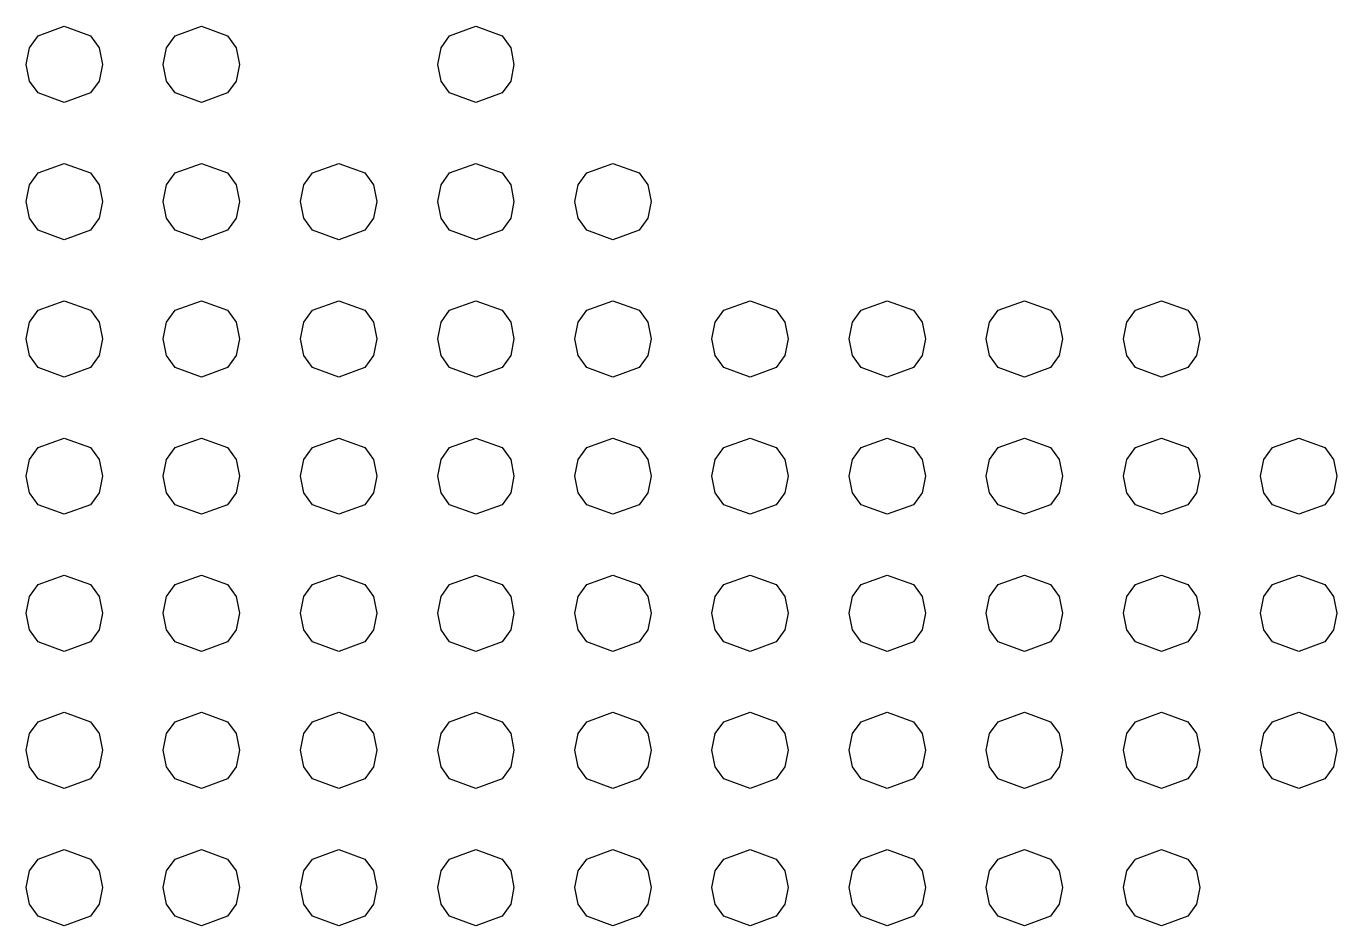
# Model space of a CAD drawing. Extents: x 46 to 166, y 67 to 145.
# Drawn here: x 135.66 to 166.26, y 105.23 to 126.23 of the extents above; entities that cross this region are included whole.
import ezdxf

# ---------------------------------------------------------------- set-up
doc = ezdxf.new("R2010")
doc.units = 0

msp = doc.modelspace()

# ---------------------------------------------------------------- linework, layer by layer
at = {"layer": 'Layer 1'}
for p, q in [((135.933762, 126.002862), (136.545785, 126.225482)), ((136.545785, 126.225482), (137.157808, 126.002862)), ((139.134762, 126.002862), (139.746785, 126.225482)), ((139.746785, 126.225482), (140.358808, 126.002862)), ((145.543762, 126.002862), (146.155785, 126.225482)), ((146.155785, 126.225482), (146.767808, 126.002862)), ((135.732073, 125.724586), (135.933762, 126.002862)), ((137.157808, 126.002862), (137.359497, 125.724586)), ((138.933073, 125.724586), (139.134762, 126.002862)), ((140.358808, 126.002862), (140.560497, 125.724586)), ((145.342073, 125.724586), (145.543762, 126.002862)), ((146.767808, 126.002862), (146.969497, 125.724586)), ((135.65557, 125.335), (135.732073, 125.724586)), ((137.359497, 125.724586), (137.436, 125.335)), ((138.85657, 125.335), (138.933073, 125.724586)), ((140.560497, 125.724586), (140.637, 125.335)), ((145.26557, 125.335), (145.342073, 125.724586)), ((146.969497, 125.724586), (147.046, 125.335)), ((135.732073, 124.945775), (135.65557, 125.335)), ((137.436, 125.335), (137.359497, 124.945775)), ((138.933073, 124.945775), (138.85657, 125.335)), ((140.637, 125.335), (140.560497, 124.945775)), ((145.342073, 124.945775), (145.26557, 125.335)), ((147.046, 125.335), (146.969497, 124.945775)), ((135.933762, 124.667757), (135.732073, 124.945775)), ((137.359497, 124.945775), (137.157808, 124.667757)), ((139.134762, 124.667757), (138.933073, 124.945775)), ((140.560497, 124.945775), (140.358808, 124.667757)), ((145.543762, 124.667757), (145.342073, 124.945775)), ((146.969497, 124.945775), (146.767808, 124.667757)), ((136.545785, 124.445342), (135.933762, 124.667757)), ((137.157808, 124.667757), (136.545785, 124.445342)), ((139.746785, 124.445342), (139.134762, 124.667757)), ((140.358808, 124.667757), (139.746785, 124.445342)), ((146.155785, 124.445342), (145.543762, 124.667757)), ((146.767808, 124.667757), (146.155785, 124.445342)), ((135.732073, 122.521586), (135.933762, 122.799862)), ((135.933762, 122.799862), (136.545785, 123.022482)), ((136.545785, 123.022482), (137.157808, 122.799862)), ((137.157808, 122.799862), (137.359497, 122.521586)), ((138.933073, 122.521586), (139.134762, 122.799862)), ((139.134762, 122.799862), (139.746785, 123.022482)), ((139.746785, 123.022482), (140.358808, 122.799862)), ((140.358808, 122.799862), (140.560497, 122.521586)), ((142.139073, 122.521586), (142.340762, 122.799862)), ((142.340762, 122.799862), (142.952785, 123.022482)), ((142.952785, 123.022482), (143.564808, 122.799862)), ((143.564808, 122.799862), (143.766497, 122.521586)), ((145.342073, 122.521586), (145.543762, 122.799862)), ((145.543762, 122.799862), (146.155785, 123.022482)), ((146.155785, 123.022482), (146.767808, 122.799862)), ((146.767808, 122.799862), (146.969497, 122.521586)), ((148.543073, 122.521586), (148.744762, 122.799862)), ((148.744762, 122.799862), (149.356785, 123.022482)), ((149.356785, 123.022482), (149.968808, 122.799862)), ((149.968808, 122.799862), (150.170497, 122.521586)), ((135.65557, 122.132), (135.732073, 122.521586)), ((137.359497, 122.521586), (137.436, 122.132)), ((138.85657, 122.132), (138.933073, 122.521586)), ((140.560497, 122.521586), (140.637, 122.132)), ((142.06257, 122.132), (142.139073, 122.521586)), ((143.766497, 122.521586), (143.843, 122.132)), ((145.26557, 122.132), (145.342073, 122.521586)), ((146.969497, 122.521586), (147.046, 122.132)), ((148.46657, 122.132), (148.543073, 122.521586)), ((150.170497, 122.521586), (150.247, 122.132)), ((135.732073, 121.742775), (135.65557, 122.132)), ((137.436, 122.132), (137.359497, 121.742775)), ((138.933073, 121.742775), (138.85657, 122.132)), ((140.637, 122.132), (140.560497, 121.742775)), ((142.139073, 121.742775), (142.06257, 122.132)), ((143.843, 122.132), (143.766497, 121.742775)), ((145.342073, 121.742775), (145.26557, 122.132)), ((147.046, 122.132), (146.969497, 121.742775)), ((148.543073, 121.742775), (148.46657, 122.132)), ((150.247, 122.132), (150.170497, 121.742775)), ((135.933762, 121.464757), (135.732073, 121.742775)), ((137.359497, 121.742775), (137.157808, 121.464757)), ((139.134762, 121.464757), (138.933073, 121.742775)), ((140.560497, 121.742775), (140.358808, 121.464757)), ((142.340762, 121.464757), (142.139073, 121.742775)), ((143.766497, 121.742775), (143.564808, 121.464757)), ((145.543762, 121.464757), (145.342073, 121.742775)), ((146.969497, 121.742775), (146.767808, 121.464757)), ((148.744762, 121.464757), (148.543073, 121.742775)), ((150.170497, 121.742775), (149.968808, 121.464757)), ((136.545785, 121.242343), (135.933762, 121.464757)), ((137.157808, 121.464757), (136.545785, 121.242343)), ((139.746785, 121.242343), (139.134762, 121.464757)), ((140.358808, 121.464757), (139.746785, 121.242343)), ((142.952785, 121.242343), (142.340762, 121.464757)), ((143.564808, 121.464757), (142.952785, 121.242343)), ((146.155785, 121.242343), (145.543762, 121.464757)), ((146.767808, 121.464757), (146.155785, 121.242343)), ((149.356785, 121.242343), (148.744762, 121.464757)), ((149.968808, 121.464757), (149.356785, 121.242343)), ((135.933762, 119.593862), (136.545785, 119.816483)), ((136.545785, 119.816483), (137.157808, 119.593862)), ((139.134762, 119.593862), (139.746785, 119.816483)), ((139.746785, 119.816483), (140.358808, 119.593862)), ((142.340762, 119.593862), (142.952785, 119.816483)), ((142.952785, 119.816483), (143.564808, 119.593862)), ((145.543762, 119.593862), (146.155785, 119.816483)), ((146.155785, 119.816483), (146.767808, 119.593862)), ((148.744762, 119.593862), (149.356785, 119.816483)), ((149.356785, 119.816483), (149.968808, 119.593862)), ((151.947762, 119.593862), (152.559785, 119.816483)), ((152.559785, 119.816483), (153.171808, 119.593862)), ((155.150762, 119.593862), (155.762785, 119.816483)), ((155.762785, 119.816483), (156.374808, 119.593862)), ((158.353762, 119.593862), (158.965785, 119.816483)), ((158.965785, 119.816483), (159.577808, 119.593862)), ((161.556762, 119.593862), (162.168785, 119.816483)), ((162.168785, 119.816483), (162.780808, 119.593862)), ((135.732073, 119.315586), (135.933762, 119.593862)), ((137.157808, 119.593862), (137.359497, 119.315586)), ((138.933073, 119.315586), (139.134762, 119.593862)), ((140.358808, 119.593862), (140.560497, 119.315586)), ((142.139073, 119.315586), (142.340762, 119.593862)), ((143.564808, 119.593862), (143.766497, 119.315586)), ((145.342073, 119.315586), (145.543762, 119.593862)), ((146.767808, 119.593862), (146.969497, 119.315586)), ((148.543073, 119.315586), (148.744762, 119.593862)), ((149.968808, 119.593862), (150.170497, 119.315586)), ((151.746073, 119.315586), (151.947762, 119.593862)), ((153.171808, 119.593862), (153.373497, 119.315586)), ((154.949073, 119.315586), (155.150762, 119.593862)), ((156.374808, 119.593862), (156.576497, 119.315586)), ((158.152073, 119.315586), (158.353762, 119.593862)), ((159.577808, 119.593862), (159.779497, 119.315586)), ((161.355073, 119.315586), (161.556762, 119.593862)), ((162.780808, 119.593862), (162.982497, 119.315586)), ((135.65557, 118.926), (135.732073, 119.315586)), ((137.359497, 119.315586), (137.436, 118.926)), ((138.85657, 118.926), (138.933073, 119.315586)), ((140.560497, 119.315586), (140.637, 118.926)), ((142.06257, 118.926), (142.139073, 119.315586)), ((143.766497, 119.315586), (143.843, 118.926)), ((145.26557, 118.926), (145.342073, 119.315586)), ((146.969497, 119.315586), (147.046, 118.926)), ((148.46657, 118.926), (148.543073, 119.315586)), ((150.170497, 119.315586), (150.247, 118.926)), ((151.66957, 118.926), (151.746073, 119.315586)), ((153.373497, 119.315586), (153.45, 118.926)), ((154.87257, 118.926), (154.949073, 119.315586)), ((156.576497, 119.315586), (156.653, 118.926)), ((158.07557, 118.926), (158.152073, 119.315586)), ((159.779497, 119.315586), (159.856, 118.926)), ((161.27857, 118.926), (161.355073, 119.315586)), ((162.982497, 119.315586), (163.059, 118.926)), ((135.732073, 118.536775), (135.65557, 118.926)), ((137.436, 118.926), (137.359497, 118.536775)), ((138.933073, 118.536775), (138.85657, 118.926)), ((140.637, 118.926), (140.560497, 118.536775)), ((142.139073, 118.536775), (142.06257, 118.926)), ((143.843, 118.926), (143.766497, 118.536775)), ((145.342073, 118.536775), (145.26557, 118.926)), ((147.046, 118.926), (146.969497, 118.536775)), ((148.543073, 118.536775), (148.46657, 118.926)), ((150.247, 118.926), (150.170497, 118.536775)), ((151.746073, 118.536775), (151.66957, 118.926)), ((153.45, 118.926), (153.373497, 118.536775)), ((154.949073, 118.536775), (154.87257, 118.926)), ((156.653, 118.926), (156.576497, 118.536775)), ((158.152073, 118.536775), (158.07557, 118.926)), ((159.856, 118.926), (159.779497, 118.536775)), ((161.355073, 118.536775), (161.27857, 118.926)), ((163.059, 118.926), (162.982497, 118.536775)), ((135.933762, 118.258757), (135.732073, 118.536775)), ((137.359497, 118.536775), (137.157808, 118.258757)), ((139.134762, 118.258757), (138.933073, 118.536775)), ((140.560497, 118.536775), (140.358808, 118.258757)), ((142.340762, 118.258757), (142.139073, 118.536775)), ((143.766497, 118.536775), (143.564808, 118.258757)), ((145.543762, 118.258757), (145.342073, 118.536775)), ((146.969497, 118.536775), (146.767808, 118.258757)), ((148.744762, 118.258757), (148.543073, 118.536775)), ((150.170497, 118.536775), (149.968808, 118.258757)), ((151.947762, 118.258757), (151.746073, 118.536775)), ((153.373497, 118.536775), (153.171808, 118.258757)), ((155.150762, 118.258757), (154.949073, 118.536775)), ((156.576497, 118.536775), (156.374808, 118.258757)), ((158.353762, 118.258757), (158.152073, 118.536775)), ((159.779497, 118.536775), (159.577808, 118.258757)), ((161.556762, 118.258757), (161.355073, 118.536775)), ((162.982497, 118.536775), (162.780808, 118.258757)), ((136.545785, 118.036343), (135.933762, 118.258757)), ((137.157808, 118.258757), (136.545785, 118.036343)), ((139.746785, 118.036343), (139.134762, 118.258757)), ((140.358808, 118.258757), (139.746785, 118.036343)), ((142.952785, 118.036343), (142.340762, 118.258757)), ((143.564808, 118.258757), (142.952785, 118.036343)), ((146.155785, 118.036343), (145.543762, 118.258757)), ((146.767808, 118.258757), (146.155785, 118.036343)), ((149.356785, 118.036343), (148.744762, 118.258757)), ((149.968808, 118.258757), (149.356785, 118.036343)), ((152.559785, 118.036343), (151.947762, 118.258757)), ((153.171808, 118.258757), (152.559785, 118.036343)), ((155.762785, 118.036343), (155.150762, 118.258757)), ((156.374808, 118.258757), (155.762785, 118.036343)), ((158.965785, 118.036343), (158.353762, 118.258757)), ((159.577808, 118.258757), (158.965785, 118.036343)), ((162.168785, 118.036343), (161.556762, 118.258757)), ((162.780808, 118.258757), (162.168785, 118.036343)), ((135.933762, 116.389862), (136.545785, 116.612482)), ((136.545785, 116.612482), (137.157808, 116.389862)), ((139.134762, 116.389862), (139.746785, 116.612482)), ((139.746785, 116.612482), (140.358808, 116.389862)), ((142.340762, 116.389862), (142.952785, 116.612482)), ((142.952785, 116.612482), (143.564808, 116.389862)), ((145.543762, 116.389862), (146.155785, 116.612482)), ((146.155785, 116.612482), (146.767808, 116.389862)), ((148.744762, 116.389862), (149.356785, 116.612482)), ((149.356785, 116.612482), (149.968808, 116.389862)), ((151.947762, 116.389862), (152.559785, 116.612482)), ((152.559785, 116.612482), (153.171808, 116.389862)), ((155.150762, 116.389862), (155.762785, 116.612482)), ((155.762785, 116.612482), (156.374808, 116.389862)), ((158.353762, 116.389862), (158.965785, 116.612482)), ((158.965785, 116.612482), (159.577808, 116.389862)), ((161.556762, 116.389862), (162.168785, 116.612482)), ((162.168785, 116.612482), (162.780808, 116.389862)), ((164.757762, 116.389862), (165.369785, 116.612482)), ((165.369785, 116.612482), (165.981808, 116.389862)), ((135.732073, 116.111586), (135.933762, 116.389862)), ((137.157808, 116.389862), (137.359497, 116.111586)), ((138.933073, 116.111586), (139.134762, 116.389862)), ((140.358808, 116.389862), (140.560497, 116.111586)), ((142.139073, 116.111586), (142.340762, 116.389862)), ((143.564808, 116.389862), (143.766497, 116.111586)), ((145.342073, 116.111586), (145.543762, 116.389862)), ((146.767808, 116.389862), (146.969497, 116.111586)), ((148.543073, 116.111586), (148.744762, 116.389862)), ((149.968808, 116.389862), (150.170497, 116.111586)), ((151.746073, 116.111586), (151.947762, 116.389862)), ((153.171808, 116.389862), (153.373497, 116.111586)), ((154.949073, 116.111586), (155.150762, 116.389862)), ((156.374808, 116.389862), (156.576497, 116.111586)), ((158.152073, 116.111586), (158.353762, 116.389862)), ((159.577808, 116.389862), (159.779497, 116.111586)), ((161.355073, 116.111586), (161.556762, 116.389862)), ((162.780808, 116.389862), (162.982497, 116.111586)), ((164.556073, 116.111586), (164.757762, 116.389862)), ((165.981808, 116.389862), (166.183497, 116.111586)), ((135.65557, 115.722), (135.732073, 116.111586)), ((137.359497, 116.111586), (137.436, 115.722)), ((138.85657, 115.722), (138.933073, 116.111586)), ((140.560497, 116.111586), (140.637, 115.722)), ((142.06257, 115.722), (142.139073, 116.111586)), ((143.766497, 116.111586), (143.843, 115.722)), ((145.26557, 115.722), (145.342073, 116.111586)), ((146.969497, 116.111586), (147.046, 115.722)), ((148.46657, 115.722), (148.543073, 116.111586)), ((150.170497, 116.111586), (150.247, 115.722)), ((151.66957, 115.722), (151.746073, 116.111586)), ((153.373497, 116.111586), (153.45, 115.722)), ((154.87257, 115.722), (154.949073, 116.111586)), ((156.576497, 116.111586), (156.653, 115.722)), ((158.07557, 115.722), (158.152073, 116.111586)), ((159.779497, 116.111586), (159.856, 115.722)), ((161.27857, 115.722), (161.355073, 116.111586)), ((162.982497, 116.111586), (163.059, 115.722)), ((164.47957, 115.722), (164.556073, 116.111586)), ((166.183497, 116.111586), (166.26, 115.722)), ((135.732073, 115.332775), (135.65557, 115.722)), ((137.436, 115.722), (137.359497, 115.332775)), ((138.933073, 115.332775), (138.85657, 115.722)), ((140.637, 115.722), (140.560497, 115.332775)), ((142.139073, 115.332775), (142.06257, 115.722)), ((143.843, 115.722), (143.766497, 115.332775)), ((145.342073, 115.332775), (145.26557, 115.722)), ((147.046, 115.722), (146.969497, 115.332775)), ((148.543073, 115.332775), (148.46657, 115.722)), ((150.247, 115.722), (150.170497, 115.332775)), ((151.746073, 115.332775), (151.66957, 115.722)), ((153.45, 115.722), (153.373497, 115.332775)), ((154.949073, 115.332775), (154.87257, 115.722)), ((156.653, 115.722), (156.576497, 115.332775)), ((158.152073, 115.332775), (158.07557, 115.722)), ((159.856, 115.722), (159.779497, 115.332775)), ((161.355073, 115.332775), (161.27857, 115.722)), ((163.059, 115.722), (162.982497, 115.332775)), ((164.556073, 115.332775), (164.47957, 115.722)), ((166.26, 115.722), (166.183497, 115.332775)), ((135.933762, 115.054757), (135.732073, 115.332775)), ((137.359497, 115.332775), (137.157808, 115.054757)), ((139.134762, 115.054757), (138.933073, 115.332775)), ((140.560497, 115.332775), (140.358808, 115.054757)), ((142.340762, 115.054757), (142.139073, 115.332775)), ((143.766497, 115.332775), (143.564808, 115.054757)), ((145.543762, 115.054757), (145.342073, 115.332775)), ((146.969497, 115.332775), (146.767808, 115.054757)), ((148.744762, 115.054757), (148.543073, 115.332775)), ((150.170497, 115.332775), (149.968808, 115.054757)), ((151.947762, 115.054757), (151.746073, 115.332775)), ((153.373497, 115.332775), (153.171808, 115.054757)), ((155.150762, 115.054757), (154.949073, 115.332775)), ((156.576497, 115.332775), (156.374808, 115.054757)), ((158.353762, 115.054757), (158.152073, 115.332775)), ((159.779497, 115.332775), (159.577808, 115.054757)), ((161.556762, 115.054757), (161.355073, 115.332775)), ((162.982497, 115.332775), (162.780808, 115.054757)), ((164.757762, 115.054757), (164.556073, 115.332775)), ((166.183497, 115.332775), (165.981808, 115.054757)), ((136.545785, 114.832342), (135.933762, 115.054757)), ((137.157808, 115.054757), (136.545785, 114.832342)), ((139.746785, 114.832342), (139.134762, 115.054757)), ((140.358808, 115.054757), (139.746785, 114.832342)), ((142.952785, 114.832342), (142.340762, 115.054757)), ((143.564808, 115.054757), (142.952785, 114.832342)), ((146.155785, 114.832342), (145.543762, 115.054757)), ((146.767808, 115.054757), (146.155785, 114.832342)), ((149.356785, 114.832342), (148.744762, 115.054757)), ((149.968808, 115.054757), (149.356785, 114.832342)), ((152.559785, 114.832342), (151.947762, 115.054757)), ((153.171808, 115.054757), (152.559785, 114.832342)), ((155.762785, 114.832342), (155.150762, 115.054757)), ((156.374808, 115.054757), (155.762785, 114.832342)), ((158.965785, 114.832342), (158.353762, 115.054757)), ((159.577808, 115.054757), (158.965785, 114.832342)), ((162.168785, 114.832342), (161.556762, 115.054757)), ((162.780808, 115.054757), (162.168785, 114.832342)), ((165.369785, 114.832342), (164.757762, 115.054757)), ((165.981808, 115.054757), (165.369785, 114.832342)), ((135.933762, 113.189243), (136.545785, 113.411658)), ((136.545785, 113.411658), (137.157808, 113.189243)), ((139.134762, 113.189243), (139.746785, 113.411658)), ((139.746785, 113.411658), (140.358808, 113.189243)), ((142.340762, 113.189243), (142.952785, 113.411658)), ((142.952785, 113.411658), (143.564808, 113.189243)), ((145.543762, 113.189243), (146.155785, 113.411658)), ((146.155785, 113.411658), (146.767808, 113.189243)), ((148.744762, 113.189243), (149.356785, 113.411658)), ((149.356785, 113.411658), (149.968808, 113.189243)), ((151.947762, 113.189243), (152.559785, 113.411658)), ((152.559785, 113.411658), (153.171808, 113.189243)), ((155.150762, 113.189243), (155.762785, 113.411658)), ((155.762785, 113.411658), (156.374808, 113.189243)), ((158.353762, 113.189243), (158.965785, 113.411658)), ((158.965785, 113.411658), (159.577808, 113.189243)), ((161.556762, 113.189243), (162.168785, 113.411658)), ((162.168785, 113.411658), (162.780808, 113.189243)), ((164.757762, 113.189243), (165.369785, 113.411658)), ((165.369785, 113.411658), (165.981808, 113.189243)), ((135.732073, 112.911225), (135.933762, 113.189243)), ((137.157808, 113.189243), (137.359497, 112.911225)), ((138.933073, 112.911225), (139.134762, 113.189243)), ((140.358808, 113.189243), (140.560497, 112.911225)), ((142.139073, 112.911225), (142.340762, 113.189243)), ((143.564808, 113.189243), (143.766497, 112.911225)), ((145.342073, 112.911225), (145.543762, 113.189243)), ((146.767808, 113.189243), (146.969497, 112.911225)), ((148.543073, 112.911225), (148.744762, 113.189243)), ((149.968808, 113.189243), (150.170497, 112.911225)), ((151.746073, 112.911225), (151.947762, 113.189243)), ((153.171808, 113.189243), (153.373497, 112.911225)), ((154.949073, 112.911225), (155.150762, 113.189243)), ((156.374808, 113.189243), (156.576497, 112.911225)), ((158.152073, 112.911225), (158.353762, 113.189243)), ((159.577808, 113.189243), (159.779497, 112.911225)), ((161.355073, 112.911225), (161.556762, 113.189243)), ((162.780808, 113.189243), (162.982497, 112.911225)), ((164.556073, 112.911225), (164.757762, 113.189243)), ((165.981808, 113.189243), (166.183497, 112.911225)), ((135.65557, 112.522), (135.732073, 112.911225)), ((137.359497, 112.911225), (137.436, 112.522)), ((138.85657, 112.522), (138.933073, 112.911225)), ((140.560497, 112.911225), (140.637, 112.522)), ((142.06257, 112.522), (142.139073, 112.911225)), ((143.766497, 112.911225), (143.843, 112.522)), ((145.26557, 112.522), (145.342073, 112.911225)), ((146.969497, 112.911225), (147.046, 112.522)), ((148.46657, 112.522), (148.543073, 112.911225)), ((150.170497, 112.911225), (150.247, 112.522)), ((151.66957, 112.522), (151.746073, 112.911225)), ((153.373497, 112.911225), (153.45, 112.522)), ((154.87257, 112.522), (154.949073, 112.911225)), ((156.576497, 112.911225), (156.653, 112.522)), ((158.07557, 112.522), (158.152073, 112.911225)), ((159.779497, 112.911225), (159.856, 112.522)), ((161.27857, 112.522), (161.355073, 112.911225)), ((162.982497, 112.911225), (163.059, 112.522)), ((164.47957, 112.522), (164.556073, 112.911225)), ((166.183497, 112.911225), (166.26, 112.522)), ((135.732073, 112.132414), (135.65557, 112.522)), ((137.436, 112.522), (137.359497, 112.132414)), ((138.933073, 112.132414), (138.85657, 112.522)), ((140.637, 112.522), (140.560497, 112.132414)), ((142.139073, 112.132414), (142.06257, 112.522)), ((143.843, 112.522), (143.766497, 112.132414)), ((145.342073, 112.132414), (145.26557, 112.522)), ((147.046, 112.522), (146.969497, 112.132414)), ((148.543073, 112.132414), (148.46657, 112.522)), ((150.247, 112.522), (150.170497, 112.132414)), ((151.746073, 112.132414), (151.66957, 112.522)), ((153.45, 112.522), (153.373497, 112.132414)), ((154.949073, 112.132414), (154.87257, 112.522)), ((156.653, 112.522), (156.576497, 112.132414)), ((158.152073, 112.132414), (158.07557, 112.522)), ((159.856, 112.522), (159.779497, 112.132414)), ((161.355073, 112.132414), (161.27857, 112.522)), ((163.059, 112.522), (162.982497, 112.132414)), ((164.556073, 112.132414), (164.47957, 112.522)), ((166.26, 112.522), (166.183497, 112.132414)), ((135.933762, 111.854138), (135.732073, 112.132414)), ((137.359497, 112.132414), (137.157808, 111.854138)), ((139.134762, 111.854138), (138.933073, 112.132414)), ((140.560497, 112.132414), (140.358808, 111.854138)), ((142.340762, 111.854138), (142.139073, 112.132414)), ((143.766497, 112.132414), (143.564808, 111.854138)), ((145.543762, 111.854138), (145.342073, 112.132414)), ((146.969497, 112.132414), (146.767808, 111.854138)), ((148.744762, 111.854138), (148.543073, 112.132414)), ((150.170497, 112.132414), (149.968808, 111.854138)), ((151.947762, 111.854138), (151.746073, 112.132414)), ((153.373497, 112.132414), (153.171808, 111.854138)), ((155.150762, 111.854138), (154.949073, 112.132414)), ((156.576497, 112.132414), (156.374808, 111.854138)), ((158.353762, 111.854138), (158.152073, 112.132414)), ((159.779497, 112.132414), (159.577808, 111.854138)), ((161.556762, 111.854138), (161.355073, 112.132414)), ((162.982497, 112.132414), (162.780808, 111.854138)), ((164.757762, 111.854138), (164.556073, 112.132414)), ((166.183497, 112.132414), (165.981808, 111.854138)), ((136.545785, 111.631518), (135.933762, 111.854138)), ((137.157808, 111.854138), (136.545785, 111.631518)), ((139.746785, 111.631518), (139.134762, 111.854138)), ((140.358808, 111.854138), (139.746785, 111.631518)), ((142.952785, 111.631518), (142.340762, 111.854138)), ((143.564808, 111.854138), (142.952785, 111.631518)), ((146.155785, 111.631518), (145.543762, 111.854138)), ((146.767808, 111.854138), (146.155785, 111.631518)), ((149.356785, 111.631518), (148.744762, 111.854138)), ((149.968808, 111.854138), (149.356785, 111.631518)), ((152.559785, 111.631518), (151.947762, 111.854138)), ((153.171808, 111.854138), (152.559785, 111.631518)), ((155.762785, 111.631518), (155.150762, 111.854138)), ((156.374808, 111.854138), (155.762785, 111.631518)), ((158.965785, 111.631518), (158.353762, 111.854138)), ((159.577808, 111.854138), (158.965785, 111.631518)), ((162.168785, 111.631518), (161.556762, 111.854138)), ((162.780808, 111.854138), (162.168785, 111.631518)), ((165.369785, 111.631518), (164.757762, 111.854138)), ((165.981808, 111.854138), (165.369785, 111.631518)), ((135.933762, 109.989243), (136.545785, 110.211658)), ((136.545785, 110.211658), (137.157808, 109.989243)), ((139.134762, 109.989243), (139.746785, 110.211658)), ((139.746785, 110.211658), (140.358808, 109.989243)), ((142.340762, 109.989243), (142.952785, 110.211658)), ((142.952785, 110.211658), (143.564808, 109.989243)), ((145.543762, 109.989243), (146.155785, 110.211658)), ((146.155785, 110.211658), (146.767808, 109.989243)), ((148.744762, 109.989243), (149.356785, 110.211658)), ((149.356785, 110.211658), (149.968808, 109.989243)), ((151.947762, 109.989243), (152.559785, 110.211658)), ((152.559785, 110.211658), (153.171808, 109.989243)), ((155.150762, 109.989243), (155.762785, 110.211658)), ((155.762785, 110.211658), (156.374808, 109.989243)), ((158.353762, 109.989243), (158.965785, 110.211658)), ((158.965785, 110.211658), (159.577808, 109.989243)), ((161.556762, 109.989243), (162.168785, 110.211658)), ((162.168785, 110.211658), (162.780808, 109.989243)), ((164.757762, 109.989243), (165.369785, 110.211658)), ((165.369785, 110.211658), (165.981808, 109.989243)), ((135.732073, 109.711225), (135.933762, 109.989243)), ((137.157808, 109.989243), (137.359497, 109.711225)), ((138.933073, 109.711225), (139.134762, 109.989243)), ((140.358808, 109.989243), (140.560497, 109.711225)), ((142.139073, 109.711225), (142.340762, 109.989243)), ((143.564808, 109.989243), (143.766497, 109.711225)), ((145.342073, 109.711225), (145.543762, 109.989243)), ((146.767808, 109.989243), (146.969497, 109.711225)), ((148.543073, 109.711225), (148.744762, 109.989243)), ((149.968808, 109.989243), (150.170497, 109.711225)), ((151.746073, 109.711225), (151.947762, 109.989243)), ((153.171808, 109.989243), (153.373497, 109.711225)), ((154.949073, 109.711225), (155.150762, 109.989243)), ((156.374808, 109.989243), (156.576497, 109.711225)), ((158.152073, 109.711225), (158.353762, 109.989243)), ((159.577808, 109.989243), (159.779497, 109.711225)), ((161.355073, 109.711225), (161.556762, 109.989243)), ((162.780808, 109.989243), (162.982497, 109.711225)), ((164.556073, 109.711225), (164.757762, 109.989243)), ((165.981808, 109.989243), (166.183497, 109.711225)), ((135.65557, 109.322), (135.732073, 109.711225)), ((137.359497, 109.711225), (137.436, 109.322)), ((138.85657, 109.322), (138.933073, 109.711225)), ((140.560497, 109.711225), (140.637, 109.322)), ((142.06257, 109.322), (142.139073, 109.711225)), ((143.766497, 109.711225), (143.843, 109.322)), ((145.26557, 109.322), (145.342073, 109.711225)), ((146.969497, 109.711225), (147.046, 109.322)), ((148.46657, 109.322), (148.543073, 109.711225)), ((150.170497, 109.711225), (150.247, 109.322)), ((151.66957, 109.322), (151.746073, 109.711225)), ((153.373497, 109.711225), (153.45, 109.322)), ((154.87257, 109.322), (154.949073, 109.711225)), ((156.576497, 109.711225), (156.653, 109.322)), ((158.07557, 109.322), (158.152073, 109.711225)), ((159.779497, 109.711225), (159.856, 109.322)), ((161.27857, 109.322), (161.355073, 109.711225)), ((162.982497, 109.711225), (163.059, 109.322)), ((164.47957, 109.322), (164.556073, 109.711225)), ((166.183497, 109.711225), (166.26, 109.322)), ((135.732073, 108.932414), (135.65557, 109.322)), ((137.436, 109.322), (137.359497, 108.932414)), ((138.933073, 108.932414), (138.85657, 109.322)), ((140.637, 109.322), (140.560497, 108.932414)), ((142.139073, 108.932414), (142.06257, 109.322)), ((143.843, 109.322), (143.766497, 108.932414)), ((145.342073, 108.932414), (145.26557, 109.322)), ((147.046, 109.322), (146.969497, 108.932414)), ((148.543073, 108.932414), (148.46657, 109.322)), ((150.247, 109.322), (150.170497, 108.932414)), ((151.746073, 108.932414), (151.66957, 109.322)), ((153.45, 109.322), (153.373497, 108.932414)), ((154.949073, 108.932414), (154.87257, 109.322)), ((156.653, 109.322), (156.576497, 108.932414)), ((158.152073, 108.932414), (158.07557, 109.322)), ((159.856, 109.322), (159.779497, 108.932414)), ((161.355073, 108.932414), (161.27857, 109.322)), ((163.059, 109.322), (162.982497, 108.932414)), ((164.556073, 108.932414), (164.47957, 109.322)), ((166.26, 109.322), (166.183497, 108.932414)), ((135.933762, 108.654138), (135.732073, 108.932414)), ((136.545785, 108.431518), (135.933762, 108.654138)), ((137.157808, 108.654138), (136.545785, 108.431518)), ((137.359497, 108.932414), (137.157808, 108.654138)), ((139.134762, 108.654138), (138.933073, 108.932414)), ((139.746785, 108.431518), (139.134762, 108.654138)), ((140.358808, 108.654138), (139.746785, 108.431518)), ((140.560497, 108.932414), (140.358808, 108.654138)), ((142.340762, 108.654138), (142.139073, 108.932414)), ((142.952785, 108.431518), (142.340762, 108.654138)), ((143.564808, 108.654138), (142.952785, 108.431518)), ((143.766497, 108.932414), (143.564808, 108.654138)), ((145.543762, 108.654138), (145.342073, 108.932414)), ((146.155785, 108.431518), (145.543762, 108.654138)), ((146.767808, 108.654138), (146.155785, 108.431518)), ((146.969497, 108.932414), (146.767808, 108.654138)), ((148.744762, 108.654138), (148.543073, 108.932414)), ((149.356785, 108.431518), (148.744762, 108.654138)), ((149.968808, 108.654138), (149.356785, 108.431518)), ((150.170497, 108.932414), (149.968808, 108.654138)), ((151.947762, 108.654138), (151.746073, 108.932414)), ((152.559785, 108.431518), (151.947762, 108.654138)), ((153.171808, 108.654138), (152.559785, 108.431518)), ((153.373497, 108.932414), (153.171808, 108.654138)), ((155.150762, 108.654138), (154.949073, 108.932414)), ((155.762785, 108.431518), (155.150762, 108.654138)), ((156.374808, 108.654138), (155.762785, 108.431518)), ((156.576497, 108.932414), (156.374808, 108.654138)), ((158.353762, 108.654138), (158.152073, 108.932414)), ((158.965785, 108.431518), (158.353762, 108.654138)), ((159.577808, 108.654138), (158.965785, 108.431518)), ((159.779497, 108.932414), (159.577808, 108.654138)), ((161.556762, 108.654138), (161.355073, 108.932414)), ((162.168785, 108.431518), (161.556762, 108.654138)), ((162.780808, 108.654138), (162.168785, 108.431518)), ((162.982497, 108.932414), (162.780808, 108.654138)), ((164.757762, 108.654138), (164.556073, 108.932414)), ((165.369785, 108.431518), (164.757762, 108.654138)), ((165.981808, 108.654138), (165.369785, 108.431518)), ((166.183497, 108.932414), (165.981808, 108.654138)), ((135.933762, 106.783243), (136.545785, 107.005657)), ((136.545785, 107.005657), (137.157808, 106.783243)), ((139.134762, 106.783243), (139.746785, 107.005657)), ((139.746785, 107.005657), (140.358808, 106.783243)), ((142.340762, 106.783243), (142.952785, 107.005657)), ((142.952785, 107.005657), (143.564808, 106.783243)), ((145.543762, 106.783243), (146.155785, 107.005657)), ((146.155785, 107.005657), (146.767808, 106.783243)), ((148.744762, 106.783243), (149.356785, 107.005657)), ((149.356785, 107.005657), (149.968808, 106.783243)), ((151.947762, 106.783243), (152.559785, 107.005657)), ((152.559785, 107.005657), (153.171808, 106.783243)), ((155.150762, 106.783243), (155.762785, 107.005657)), ((155.762785, 107.005657), (156.374808, 106.783243)), ((158.353762, 106.783243), (158.965785, 107.005657)), ((158.965785, 107.005657), (159.577808, 106.783243)), ((161.556762, 106.783243), (162.168785, 107.005657)), ((162.168785, 107.005657), (162.780808, 106.783243)), ((135.65557, 106.116), (135.732073, 106.505225)), ((135.732073, 106.505225), (135.933762, 106.783243)), ((137.157808, 106.783243), (137.359497, 106.505225)), ((137.359497, 106.505225), (137.436, 106.116)), ((138.85657, 106.116), (138.933073, 106.505225)), ((138.933073, 106.505225), (139.134762, 106.783243)), ((140.358808, 106.783243), (140.560497, 106.505225)), ((140.560497, 106.505225), (140.637, 106.116)), ((142.06257, 106.116), (142.139073, 106.505225)), ((142.139073, 106.505225), (142.340762, 106.783243)), ((143.564808, 106.783243), (143.766497, 106.505225)), ((143.766497, 106.505225), (143.843, 106.116)), ((145.26557, 106.116), (145.342073, 106.505225)), ((145.342073, 106.505225), (145.543762, 106.783243)), ((146.767808, 106.783243), (146.969497, 106.505225)), ((146.969497, 106.505225), (147.046, 106.116)), ((148.46657, 106.116), (148.543073, 106.505225)), ((148.543073, 106.505225), (148.744762, 106.783243)), ((149.968808, 106.783243), (150.170497, 106.505225)), ((150.170497, 106.505225), (150.247, 106.116)), ((151.66957, 106.116), (151.746073, 106.505225)), ((151.746073, 106.505225), (151.947762, 106.783243)), ((153.171808, 106.783243), (153.373497, 106.505225)), ((153.373497, 106.505225), (153.45, 106.116)), ((154.87257, 106.116), (154.949073, 106.505225)), ((154.949073, 106.505225), (155.150762, 106.783243)), ((156.374808, 106.783243), (156.576497, 106.505225)), ((156.576497, 106.505225), (156.653, 106.116)), ((158.07557, 106.116), (158.152073, 106.505225)), ((158.152073, 106.505225), (158.353762, 106.783243)), ((159.577808, 106.783243), (159.779497, 106.505225)), ((159.779497, 106.505225), (159.856, 106.116)), ((161.27857, 106.116), (161.355073, 106.505225)), ((161.355073, 106.505225), (161.556762, 106.783243)), ((162.780808, 106.783243), (162.982497, 106.505225)), ((162.982497, 106.505225), (163.059, 106.116)), ((135.732073, 105.726414), (135.65557, 106.116)), ((137.436, 106.116), (137.359497, 105.726414)), ((138.933073, 105.726414), (138.85657, 106.116)), ((140.637, 106.116), (140.560497, 105.726414)), ((142.139073, 105.726414), (142.06257, 106.116)), ((143.843, 106.116), (143.766497, 105.726414)), ((145.342073, 105.726414), (145.26557, 106.116)), ((147.046, 106.116), (146.969497, 105.726414)), ((148.543073, 105.726414), (148.46657, 106.116)), ((150.247, 106.116), (150.170497, 105.726414)), ((151.746073, 105.726414), (151.66957, 106.116)), ((153.45, 106.116), (153.373497, 105.726414)), ((154.949073, 105.726414), (154.87257, 106.116)), ((156.653, 106.116), (156.576497, 105.726414)), ((158.152073, 105.726414), (158.07557, 106.116)), ((159.856, 106.116), (159.779497, 105.726414)), ((161.355073, 105.726414), (161.27857, 106.116)), ((163.059, 106.116), (162.982497, 105.726414)), ((135.933762, 105.448138), (135.732073, 105.726414)), ((137.359497, 105.726414), (137.157808, 105.448138)), ((139.134762, 105.448138), (138.933073, 105.726414)), ((140.560497, 105.726414), (140.358808, 105.448138)), ((142.340762, 105.448138), (142.139073, 105.726414)), ((143.766497, 105.726414), (143.564808, 105.448138)), ((145.543762, 105.448138), (145.342073, 105.726414)), ((146.969497, 105.726414), (146.767808, 105.448138)), ((148.744762, 105.448138), (148.543073, 105.726414)), ((150.170497, 105.726414), (149.968808, 105.448138)), ((151.947762, 105.448138), (151.746073, 105.726414)), ((153.373497, 105.726414), (153.171808, 105.448138)), ((155.150762, 105.448138), (154.949073, 105.726414)), ((156.576497, 105.726414), (156.374808, 105.448138)), ((158.353762, 105.448138), (158.152073, 105.726414)), ((159.779497, 105.726414), (159.577808, 105.448138)), ((161.556762, 105.448138), (161.355073, 105.726414)), ((162.982497, 105.726414), (162.780808, 105.448138)), ((136.545785, 105.225517), (135.933762, 105.448138)), ((137.157808, 105.448138), (136.545785, 105.225517)), ((139.746785, 105.225517), (139.134762, 105.448138)), ((140.358808, 105.448138), (139.746785, 105.225517)), ((142.952785, 105.225517), (142.340762, 105.448138)), ((143.564808, 105.448138), (142.952785, 105.225517)), ((146.155785, 105.225517), (145.543762, 105.448138)), ((146.767808, 105.448138), (146.155785, 105.225517)), ((149.356785, 105.225517), (148.744762, 105.448138)), ((149.968808, 105.448138), (149.356785, 105.225517)), ((152.559785, 105.225517), (151.947762, 105.448138)), ((153.171808, 105.448138), (152.559785, 105.225517)), ((155.762785, 105.225517), (155.150762, 105.448138)), ((156.374808, 105.448138), (155.762785, 105.225517)), ((158.965785, 105.225517), (158.353762, 105.448138)), ((159.577808, 105.448138), (158.965785, 105.225517)), ((162.168785, 105.225517), (161.556762, 105.448138)), ((162.780808, 105.448138), (162.168785, 105.225517))]:
    msp.add_line(p, q, dxfattribs=at)

doc.saveas('drawing.dxf')
